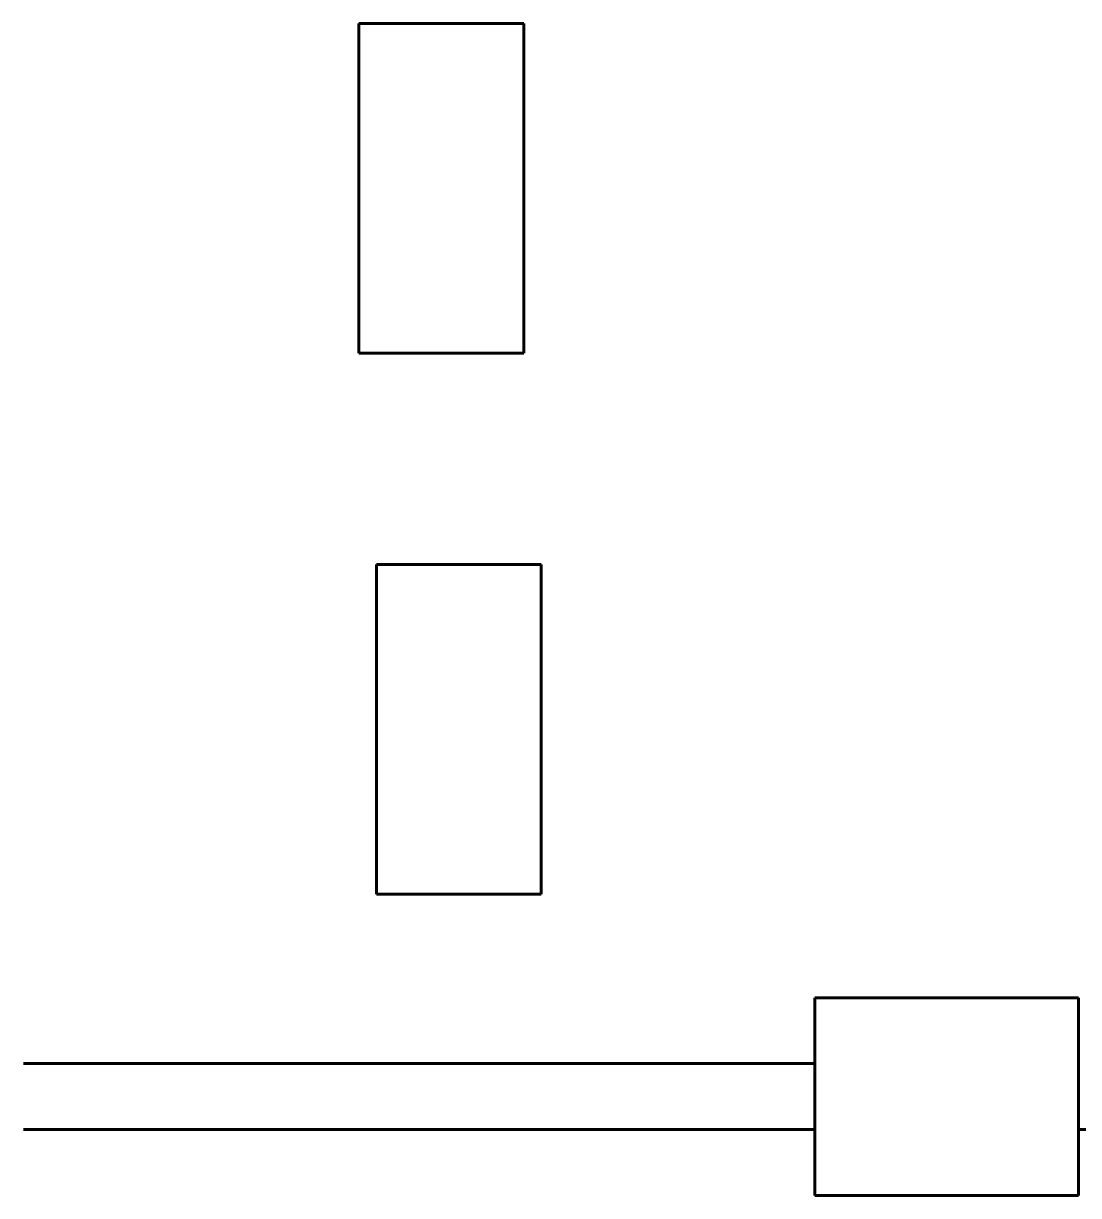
# Model space of a CAD drawing. Extents: x 0 to 297, y 0 to 292.
# Drawn here: x 196.64 to 204.64, y 68.02 to 76.91 of the extents above; entities that cross this region are included whole.
import ezdxf

# ---------------------------------------------------------------- set-up
doc = ezdxf.new("R2010")
doc.units = 0
doc.header["$MEASUREMENT"] = 0
doc.linetypes.add('K5LT_BASIC', pattern=[0])
doc.layers.add('Системный слой', color=7, linetype='Continuous')

# ---------------------------------------------------------------- blocks, each defined once
blk = doc.blocks.new('*U')
at = {"layer": 'Системный слой', "linetype": 'K5LT_BASIC', "lineweight": 60}
for p, q in [((200.436, 76.9051), (199.186, 76.9051)), ((199.186, 76.9051), (199.186, 74.4051)), ((200.436, 74.4051), (200.436, 76.9051)), ((199.186, 74.4051), (200.436, 74.4051)), ((200.5683, 72.8041), (199.3183, 72.8041)), ((199.3183, 72.8041), (199.3183, 70.3041)), ((200.5683, 70.3041), (200.5683, 72.8041)), ((199.3183, 70.3041), (200.5683, 70.3041)), ((204.642, 69.5189), (202.642, 69.5189)), ((202.642, 69.5189), (202.642, 68.0189)), ((204.642, 68.0189), (204.642, 69.5189)), ((202.642, 68.0189), (204.642, 68.0189))]:
    blk.add_line(p, q, dxfattribs=at)

msp = doc.modelspace()

# ---------------------------------------------------------------- linework, layer by layer
at = {"layer": 'Системный слой', "linetype": 'K5LT_BASIC', "lineweight": 60}
for p, q in [((204.642, 69.5189), (202.642, 69.5189)), ((202.642, 68.0189), (202.642, 69.5189)), ((202.642, 69.5189), (202.642, 68.0189)), ((202.642, 69.5189), (204.642, 69.5189)), ((204.642, 69.5189), (204.642, 68.0189)), ((204.642, 69.5189), (204.642, 68.0189)), ((196.6422, 69.019), (202.6422, 69.019)), ((202.642, 68.5189), (196.642, 68.5189)), ((210.642, 68.5189), (204.642, 68.5189)), ((204.642, 68.0189), (202.642, 68.0189)), ((202.642, 68.0189), (204.642, 68.0189)), ((203.892, 68.0189), (203.142, 68.0189))]:
    msp.add_line(p, q, dxfattribs=at)

# ---------------------------------------------------------------- block references
at = {"layer": 'Системный слой'}
msp.add_blockref('*U', (0, 0), dxfattribs=at)
msp.add_blockref('*U', (0, 0), dxfattribs=at)
msp.add_blockref('*U', (0, 0), dxfattribs=at)
msp.add_blockref('*U', (0, 0), dxfattribs=at)
msp.add_blockref('*U', (0, 0), dxfattribs=at)
msp.add_blockref('*U', (0, 0), dxfattribs=at)
msp.add_blockref('*U', (0, 0), dxfattribs=at)
msp.add_blockref('*U', (0, 0), dxfattribs=at)
msp.add_blockref('*U', (0, 0), dxfattribs=at)
msp.add_blockref('*U', (0, 0), dxfattribs=at)
msp.add_blockref('*U', (0, 0), dxfattribs=at)
msp.add_blockref('*U', (0, 0), dxfattribs=at)
msp.add_blockref('*U', (0, 0), dxfattribs=at)
msp.add_blockref('*U', (0, 0), dxfattribs=at)
msp.add_blockref('*U', (0, 0), dxfattribs=at)
msp.add_blockref('*U', (0, 0), dxfattribs=at)
msp.add_blockref('*U', (0, 0), dxfattribs=at)
msp.add_blockref('*U', (0, 0), dxfattribs=at)
msp.add_blockref('*U', (0, 0), dxfattribs=at)
msp.add_blockref('*U', (0, 0), dxfattribs=at)
msp.add_blockref('*U', (0, 0), dxfattribs=at)
msp.add_blockref('*U', (0, 0), dxfattribs=at)
msp.add_blockref('*U', (0, 0), dxfattribs=at)
msp.add_blockref('*U', (0, 0), dxfattribs=at)
msp.add_blockref('*U', (0, 0), dxfattribs=at)
msp.add_blockref('*U', (0, 0), dxfattribs=at)
msp.add_blockref('*U', (0, 0), dxfattribs=at)
msp.add_blockref('*U', (0, 0), dxfattribs=at)
msp.add_blockref('*U', (0, 0), dxfattribs=at)
msp.add_blockref('*U', (0, 0), dxfattribs=at)
msp.add_blockref('*U', (0, 0), dxfattribs=at)
msp.add_blockref('*U', (0, 0), dxfattribs=at)
msp.add_blockref('*U', (0, 0), dxfattribs=at)
msp.add_blockref('*U', (0, 0), dxfattribs=at)
msp.add_blockref('*U', (0, 0), dxfattribs=at)
msp.add_blockref('*U', (0, 0), dxfattribs=at)
msp.add_blockref('*U', (0, 0), dxfattribs=at)
msp.add_blockref('*U', (0, 0), dxfattribs=at)
msp.add_blockref('*U', (0, 0), dxfattribs=at)
msp.add_blockref('*U', (0, 0), dxfattribs=at)
msp.add_blockref('*U', (0, 0), dxfattribs=at)
msp.add_blockref('*U', (0, 0), dxfattribs=at)
msp.add_blockref('*U', (0, 0), dxfattribs=at)
msp.add_blockref('*U', (0, 0), dxfattribs=at)
msp.add_blockref('*U', (0, 0), dxfattribs=at)
msp.add_blockref('*U', (0, 0), dxfattribs=at)
msp.add_blockref('*U', (0, 0), dxfattribs=at)
msp.add_blockref('*U', (0, 0), dxfattribs=at)
msp.add_blockref('*U', (0, 0), dxfattribs=at)
msp.add_blockref('*U', (0, 0), dxfattribs=at)
msp.add_blockref('*U', (0, 0), dxfattribs=at)
msp.add_blockref('*U', (0, 0), dxfattribs=at)
msp.add_blockref('*U', (0, 0), dxfattribs=at)
msp.add_blockref('*U', (0, 0), dxfattribs=at)
msp.add_blockref('*U', (0, 0), dxfattribs=at)
msp.add_blockref('*U', (0, 0), dxfattribs=at)
msp.add_blockref('*U', (0, 0), dxfattribs=at)
msp.add_blockref('*U', (0, 0), dxfattribs=at)
msp.add_blockref('*U', (0, 0), dxfattribs=at)
msp.add_blockref('*U', (0, 0), dxfattribs=at)
msp.add_blockref('*U', (0, 0), dxfattribs=at)
msp.add_blockref('*U', (0, 0), dxfattribs=at)
msp.add_blockref('*U', (0, 0), dxfattribs=at)
msp.add_blockref('*U', (0, 0), dxfattribs=at)
msp.add_blockref('*U', (0, 0), dxfattribs=at)
msp.add_blockref('*U', (0, 0), dxfattribs=at)
msp.add_blockref('*U', (0, 0), dxfattribs=at)
msp.add_blockref('*U', (0, 0), dxfattribs=at)
msp.add_blockref('*U', (0, 0), dxfattribs=at)
msp.add_blockref('*U', (0, 0), dxfattribs=at)
msp.add_blockref('*U', (0, 0), dxfattribs=at)
msp.add_blockref('*U', (0, 0), dxfattribs=at)
msp.add_blockref('*U', (0, 0), dxfattribs=at)
msp.add_blockref('*U', (0, 0), dxfattribs=at)
msp.add_blockref('*U', (0, 0), dxfattribs=at)
msp.add_blockref('*U', (0, 0), dxfattribs=at)
msp.add_blockref('*U', (0, 0), dxfattribs=at)
msp.add_blockref('*U', (0, 0), dxfattribs=at)
msp.add_blockref('*U', (0, 0), dxfattribs=at)
msp.add_blockref('*U', (0, 0), dxfattribs=at)
msp.add_blockref('*U', (0, 0), dxfattribs=at)
msp.add_blockref('*U', (0, 0), dxfattribs=at)
msp.add_blockref('*U', (0, 0), dxfattribs=at)
msp.add_blockref('*U', (0, 0), dxfattribs=at)
msp.add_blockref('*U', (0, 0), dxfattribs=at)
msp.add_blockref('*U', (0, 0), dxfattribs=at)
msp.add_blockref('*U', (0, 0), dxfattribs=at)
msp.add_blockref('*U', (0, 0), dxfattribs=at)
msp.add_blockref('*U', (0, 0), dxfattribs=at)
msp.add_blockref('*U', (0, 0), dxfattribs=at)
msp.add_blockref('*U', (0, 0), dxfattribs=at)
msp.add_blockref('*U', (0, 0), dxfattribs=at)
msp.add_blockref('*U', (0, 0), dxfattribs=at)
msp.add_blockref('*U', (0, 0), dxfattribs=at)
msp.add_blockref('*U', (0, 0), dxfattribs=at)
msp.add_blockref('*U', (0, 0), dxfattribs=at)
msp.add_blockref('*U', (0, 0), dxfattribs=at)
msp.add_blockref('*U', (0, 0), dxfattribs=at)
msp.add_blockref('*U', (0, 0), dxfattribs=at)
msp.add_blockref('*U', (0, 0), dxfattribs=at)
msp.add_blockref('*U', (0, 0), dxfattribs=at)
msp.add_blockref('*U', (0, 0), dxfattribs=at)
msp.add_blockref('*U', (0, 0), dxfattribs=at)
msp.add_blockref('*U', (0, 0), dxfattribs=at)
msp.add_blockref('*U', (0, 0), dxfattribs=at)
msp.add_blockref('*U', (0, 0), dxfattribs=at)
msp.add_blockref('*U', (0, 0), dxfattribs=at)
msp.add_blockref('*U', (0, 0), dxfattribs=at)
msp.add_blockref('*U', (0, 0), dxfattribs=at)
msp.add_blockref('*U', (0, 0), dxfattribs=at)
msp.add_blockref('*U', (0, 0), dxfattribs=at)
msp.add_blockref('*U', (0, 0), dxfattribs=at)
msp.add_blockref('*U', (0, 0), dxfattribs=at)
msp.add_blockref('*U', (0, 0), dxfattribs=at)
msp.add_blockref('*U', (0, 0), dxfattribs=at)
msp.add_blockref('*U', (0, 0), dxfattribs=at)
msp.add_blockref('*U', (0, 0), dxfattribs=at)
msp.add_blockref('*U', (0, 0), dxfattribs=at)
msp.add_blockref('*U', (0, 0), dxfattribs=at)
msp.add_blockref('*U', (0, 0), dxfattribs=at)
msp.add_blockref('*U', (0, 0), dxfattribs=at)
msp.add_blockref('*U', (0, 0), dxfattribs=at)
msp.add_blockref('*U', (0, 0), dxfattribs=at)
msp.add_blockref('*U', (0, 0), dxfattribs=at)
msp.add_blockref('*U', (0, 0), dxfattribs=at)
msp.add_blockref('*U', (0, 0), dxfattribs=at)
msp.add_blockref('*U', (0, 0), dxfattribs=at)
msp.add_blockref('*U', (0, 0), dxfattribs=at)
msp.add_blockref('*U', (0, 0), dxfattribs=at)
msp.add_blockref('*U', (0, 0), dxfattribs=at)
msp.add_blockref('*U', (0, 0), dxfattribs=at)
msp.add_blockref('*U', (0, 0), dxfattribs=at)
msp.add_blockref('*U', (0, 0), dxfattribs=at)
msp.add_blockref('*U', (0, 0), dxfattribs=at)
msp.add_blockref('*U', (0, 0), dxfattribs=at)
msp.add_blockref('*U', (0, 0), dxfattribs=at)
msp.add_blockref('*U', (0, 0), dxfattribs=at)
msp.add_blockref('*U', (0, 0), dxfattribs=at)
msp.add_blockref('*U', (0, 0), dxfattribs=at)
msp.add_blockref('*U', (0, 0), dxfattribs=at)
msp.add_blockref('*U', (0, 0), dxfattribs=at)
msp.add_blockref('*U', (0, 0), dxfattribs=at)
msp.add_blockref('*U', (0, 0), dxfattribs=at)
msp.add_blockref('*U', (0, 0), dxfattribs=at)
msp.add_blockref('*U', (0, 0), dxfattribs=at)
msp.add_blockref('*U', (0, 0), dxfattribs=at)
msp.add_blockref('*U', (0, 0), dxfattribs=at)
msp.add_blockref('*U', (0, 0), dxfattribs=at)
msp.add_blockref('*U', (0, 0), dxfattribs=at)
msp.add_blockref('*U', (0, 0), dxfattribs=at)
msp.add_blockref('*U', (0, 0), dxfattribs=at)
msp.add_blockref('*U', (0, 0), dxfattribs=at)
msp.add_blockref('*U', (0, 0), dxfattribs=at)
msp.add_blockref('*U', (0, 0), dxfattribs=at)
msp.add_blockref('*U', (0, 0), dxfattribs=at)
msp.add_blockref('*U', (0, 0), dxfattribs=at)
msp.add_blockref('*U', (0, 0), dxfattribs=at)
msp.add_blockref('*U', (0, 0), dxfattribs=at)
msp.add_blockref('*U', (0, 0), dxfattribs=at)
msp.add_blockref('*U', (0, 0), dxfattribs=at)
msp.add_blockref('*U', (0, 0), dxfattribs=at)
msp.add_blockref('*U', (0, 0), dxfattribs=at)
msp.add_blockref('*U', (0, 0), dxfattribs=at)
msp.add_blockref('*U', (0, 0), dxfattribs=at)
msp.add_blockref('*U', (0, 0), dxfattribs=at)
msp.add_blockref('*U', (0, 0), dxfattribs=at)
msp.add_blockref('*U', (0, 0), dxfattribs=at)
msp.add_blockref('*U', (0, 0), dxfattribs=at)
msp.add_blockref('*U', (0, 0), dxfattribs=at)
msp.add_blockref('*U', (0, 0), dxfattribs=at)
msp.add_blockref('*U', (0, 0), dxfattribs=at)
msp.add_blockref('*U', (0, 0), dxfattribs=at)
msp.add_blockref('*U', (0, 0), dxfattribs=at)
msp.add_blockref('*U', (0, 0), dxfattribs=at)
msp.add_blockref('*U', (0, 0), dxfattribs=at)
msp.add_blockref('*U', (0, 0), dxfattribs=at)
msp.add_blockref('*U', (0, 0), dxfattribs=at)
msp.add_blockref('*U', (0, 0), dxfattribs=at)
msp.add_blockref('*U', (0, 0), dxfattribs=at)
msp.add_blockref('*U', (0, 0), dxfattribs=at)
msp.add_blockref('*U', (0, 0), dxfattribs=at)
msp.add_blockref('*U', (0, 0), dxfattribs=at)
msp.add_blockref('*U', (0, 0), dxfattribs=at)
msp.add_blockref('*U', (0, 0), dxfattribs=at)
msp.add_blockref('*U', (0, 0), dxfattribs=at)
msp.add_blockref('*U', (0, 0), dxfattribs=at)
msp.add_blockref('*U', (0, 0), dxfattribs=at)
msp.add_blockref('*U', (0, 0), dxfattribs=at)
msp.add_blockref('*U', (0, 0), dxfattribs=at)
msp.add_blockref('*U', (0, 0), dxfattribs=at)
msp.add_blockref('*U', (0, 0), dxfattribs=at)
msp.add_blockref('*U', (0, 0), dxfattribs=at)
msp.add_blockref('*U', (0, 0), dxfattribs=at)
msp.add_blockref('*U', (0, 0), dxfattribs=at)
msp.add_blockref('*U', (0, 0), dxfattribs=at)
msp.add_blockref('*U', (0, 0), dxfattribs=at)
msp.add_blockref('*U', (0, 0), dxfattribs=at)
msp.add_blockref('*U', (0, 0), dxfattribs=at)
msp.add_blockref('*U', (0, 0), dxfattribs=at)
msp.add_blockref('*U', (0, 0), dxfattribs=at)
msp.add_blockref('*U', (0, 0), dxfattribs=at)
msp.add_blockref('*U', (0, 0), dxfattribs=at)
msp.add_blockref('*U', (0, 0), dxfattribs=at)
msp.add_blockref('*U', (0, 0), dxfattribs=at)
msp.add_blockref('*U', (0, 0), dxfattribs=at)
msp.add_blockref('*U', (0, 0), dxfattribs=at)
msp.add_blockref('*U', (0, 0), dxfattribs=at)
msp.add_blockref('*U', (0, 0), dxfattribs=at)
msp.add_blockref('*U', (0, 0), dxfattribs=at)
msp.add_blockref('*U', (0, 0), dxfattribs=at)
msp.add_blockref('*U', (0, 0), dxfattribs=at)
msp.add_blockref('*U', (0, 0), dxfattribs=at)
msp.add_blockref('*U', (0, 0), dxfattribs=at)
msp.add_blockref('*U', (0, 0), dxfattribs=at)
msp.add_blockref('*U', (0, 0), dxfattribs=at)
msp.add_blockref('*U', (0, 0), dxfattribs=at)
msp.add_blockref('*U', (0, 0), dxfattribs=at)
msp.add_blockref('*U', (0, 0), dxfattribs=at)
msp.add_blockref('*U', (0, 0), dxfattribs=at)
msp.add_blockref('*U', (0, 0), dxfattribs=at)
msp.add_blockref('*U', (0, 0), dxfattribs=at)
msp.add_blockref('*U', (0, 0), dxfattribs=at)
msp.add_blockref('*U', (0, 0), dxfattribs=at)
msp.add_blockref('*U', (0, 0), dxfattribs=at)
msp.add_blockref('*U', (0, 0), dxfattribs=at)
msp.add_blockref('*U', (0, 0), dxfattribs=at)
msp.add_blockref('*U', (0, 0), dxfattribs=at)
msp.add_blockref('*U', (0, 0), dxfattribs=at)
msp.add_blockref('*U', (0, 0), dxfattribs=at)
msp.add_blockref('*U', (0, 0), dxfattribs=at)
msp.add_blockref('*U', (0, 0), dxfattribs=at)
msp.add_blockref('*U', (0, 0), dxfattribs=at)
msp.add_blockref('*U', (0, 0), dxfattribs=at)
msp.add_blockref('*U', (0, 0), dxfattribs=at)
msp.add_blockref('*U', (0, 0), dxfattribs=at)
msp.add_blockref('*U', (0, 0), dxfattribs=at)
msp.add_blockref('*U', (0, 0), dxfattribs=at)
msp.add_blockref('*U', (0, 0), dxfattribs=at)
msp.add_blockref('*U', (0, 0), dxfattribs=at)
msp.add_blockref('*U', (0, 0), dxfattribs=at)
msp.add_blockref('*U', (0, 0), dxfattribs=at)
msp.add_blockref('*U', (0, 0), dxfattribs=at)
msp.add_blockref('*U', (0, 0), dxfattribs=at)
msp.add_blockref('*U', (0, 0), dxfattribs=at)
msp.add_blockref('*U', (0, 0), dxfattribs=at)
msp.add_blockref('*U', (0, 0), dxfattribs=at)
msp.add_blockref('*U', (0, 0), dxfattribs=at)
msp.add_blockref('*U', (0, 0), dxfattribs=at)
msp.add_blockref('*U', (0, 0), dxfattribs=at)
msp.add_blockref('*U', (0, 0), dxfattribs=at)
msp.add_blockref('*U', (0, 0), dxfattribs=at)
msp.add_blockref('*U', (0, 0), dxfattribs=at)
msp.add_blockref('*U', (0, 0), dxfattribs=at)
msp.add_blockref('*U', (0, 0), dxfattribs=at)
msp.add_blockref('*U', (0, 0), dxfattribs=at)
msp.add_blockref('*U', (0, 0), dxfattribs=at)
msp.add_blockref('*U', (0, 0), dxfattribs=at)
msp.add_blockref('*U', (0, 0), dxfattribs=at)
msp.add_blockref('*U', (0, 0), dxfattribs=at)
msp.add_blockref('*U', (0, 0), dxfattribs=at)
msp.add_blockref('*U', (0, 0), dxfattribs=at)
msp.add_blockref('*U', (0, 0), dxfattribs=at)
msp.add_blockref('*U', (0, 0), dxfattribs=at)
msp.add_blockref('*U', (0, 0), dxfattribs=at)
msp.add_blockref('*U', (0, 0), dxfattribs=at)
msp.add_blockref('*U', (0, 0), dxfattribs=at)
msp.add_blockref('*U', (0, 0), dxfattribs=at)
msp.add_blockref('*U', (0, 0), dxfattribs=at)
msp.add_blockref('*U', (0, 0), dxfattribs=at)
msp.add_blockref('*U', (0, 0), dxfattribs=at)
msp.add_blockref('*U', (0, 0), dxfattribs=at)
msp.add_blockref('*U', (0, 0), dxfattribs=at)
msp.add_blockref('*U', (0, 0), dxfattribs=at)
msp.add_blockref('*U', (0, 0), dxfattribs=at)
msp.add_blockref('*U', (0, 0), dxfattribs=at)
msp.add_blockref('*U', (0, 0), dxfattribs=at)
msp.add_blockref('*U', (0, 0), dxfattribs=at)
msp.add_blockref('*U', (0, 0), dxfattribs=at)
msp.add_blockref('*U', (0, 0), dxfattribs=at)
msp.add_blockref('*U', (0, 0), dxfattribs=at)
msp.add_blockref('*U', (0, 0), dxfattribs=at)
msp.add_blockref('*U', (0, 0), dxfattribs=at)
msp.add_blockref('*U', (0, 0), dxfattribs=at)
msp.add_blockref('*U', (0, 0), dxfattribs=at)
msp.add_blockref('*U', (0, 0), dxfattribs=at)
msp.add_blockref('*U', (0, 0), dxfattribs=at)
msp.add_blockref('*U', (0, 0), dxfattribs=at)
msp.add_blockref('*U', (0, 0), dxfattribs=at)
msp.add_blockref('*U', (0, 0), dxfattribs=at)
msp.add_blockref('*U', (0, 0), dxfattribs=at)
msp.add_blockref('*U', (0, 0), dxfattribs=at)
msp.add_blockref('*U', (0, 0), dxfattribs=at)
msp.add_blockref('*U', (0, 0), dxfattribs=at)
msp.add_blockref('*U', (0, 0), dxfattribs=at)
msp.add_blockref('*U', (0, 0), dxfattribs=at)
msp.add_blockref('*U', (0, 0), dxfattribs=at)
msp.add_blockref('*U', (0, 0), dxfattribs=at)
msp.add_blockref('*U', (0, 0), dxfattribs=at)
msp.add_blockref('*U', (0, 0), dxfattribs=at)
msp.add_blockref('*U', (0, 0), dxfattribs=at)
msp.add_blockref('*U', (0, 0), dxfattribs=at)
msp.add_blockref('*U', (0, 0), dxfattribs=at)
msp.add_blockref('*U', (0, 0), dxfattribs=at)
msp.add_blockref('*U', (0, 0), dxfattribs=at)
msp.add_blockref('*U', (0, 0), dxfattribs=at)
msp.add_blockref('*U', (0, 0), dxfattribs=at)
msp.add_blockref('*U', (0, 0), dxfattribs=at)
msp.add_blockref('*U', (0, 0), dxfattribs=at)
msp.add_blockref('*U', (0, 0), dxfattribs=at)
msp.add_blockref('*U', (0, 0), dxfattribs=at)
msp.add_blockref('*U', (0, 0), dxfattribs=at)
msp.add_blockref('*U', (0, 0), dxfattribs=at)
msp.add_blockref('*U', (0, 0), dxfattribs=at)
msp.add_blockref('*U', (0, 0), dxfattribs=at)
msp.add_blockref('*U', (0, 0), dxfattribs=at)
msp.add_blockref('*U', (0, 0), dxfattribs=at)
msp.add_blockref('*U', (0, 0), dxfattribs=at)
msp.add_blockref('*U', (0, 0), dxfattribs=at)
msp.add_blockref('*U', (0, 0), dxfattribs=at)
msp.add_blockref('*U', (0, 0), dxfattribs=at)
msp.add_blockref('*U', (0, 0), dxfattribs=at)
msp.add_blockref('*U', (0, 0), dxfattribs=at)
msp.add_blockref('*U', (0, 0), dxfattribs=at)
msp.add_blockref('*U', (0, 0), dxfattribs=at)
msp.add_blockref('*U', (0, 0), dxfattribs=at)
msp.add_blockref('*U', (0, 0), dxfattribs=at)
msp.add_blockref('*U', (0, 0), dxfattribs=at)
msp.add_blockref('*U', (0, 0), dxfattribs=at)
msp.add_blockref('*U', (0, 0), dxfattribs=at)
msp.add_blockref('*U', (0, 0), dxfattribs=at)
msp.add_blockref('*U', (0, 0), dxfattribs=at)
msp.add_blockref('*U', (0, 0), dxfattribs=at)
msp.add_blockref('*U', (0, 0), dxfattribs=at)
msp.add_blockref('*U', (0, 0), dxfattribs=at)
msp.add_blockref('*U', (0, 0), dxfattribs=at)
msp.add_blockref('*U', (0, 0), dxfattribs=at)
msp.add_blockref('*U', (0, 0), dxfattribs=at)
msp.add_blockref('*U', (0, 0), dxfattribs=at)
msp.add_blockref('*U', (0, 0), dxfattribs=at)
msp.add_blockref('*U', (0, 0), dxfattribs=at)
msp.add_blockref('*U', (0, 0), dxfattribs=at)
msp.add_blockref('*U', (0, 0), dxfattribs=at)
msp.add_blockref('*U', (0, 0), dxfattribs=at)
msp.add_blockref('*U', (0, 0), dxfattribs=at)
msp.add_blockref('*U', (0, 0), dxfattribs=at)
msp.add_blockref('*U', (0, 0), dxfattribs=at)
msp.add_blockref('*U', (0, 0), dxfattribs=at)
msp.add_blockref('*U', (0, 0), dxfattribs=at)
msp.add_blockref('*U', (0, 0), dxfattribs=at)
msp.add_blockref('*U', (0, 0), dxfattribs=at)
msp.add_blockref('*U', (0, 0), dxfattribs=at)
msp.add_blockref('*U', (0, 0), dxfattribs=at)
msp.add_blockref('*U', (0, 0), dxfattribs=at)
msp.add_blockref('*U', (0, 0), dxfattribs=at)
msp.add_blockref('*U', (0, 0), dxfattribs=at)
msp.add_blockref('*U', (0, 0), dxfattribs=at)
msp.add_blockref('*U', (0, 0), dxfattribs=at)
msp.add_blockref('*U', (0, 0), dxfattribs=at)
msp.add_blockref('*U', (0, 0), dxfattribs=at)
msp.add_blockref('*U', (0, 0), dxfattribs=at)
msp.add_blockref('*U', (0, 0), dxfattribs=at)
msp.add_blockref('*U', (0, 0), dxfattribs=at)
msp.add_blockref('*U', (0, 0), dxfattribs=at)
msp.add_blockref('*U', (0, 0), dxfattribs=at)

doc.saveas('drawing.dxf')
